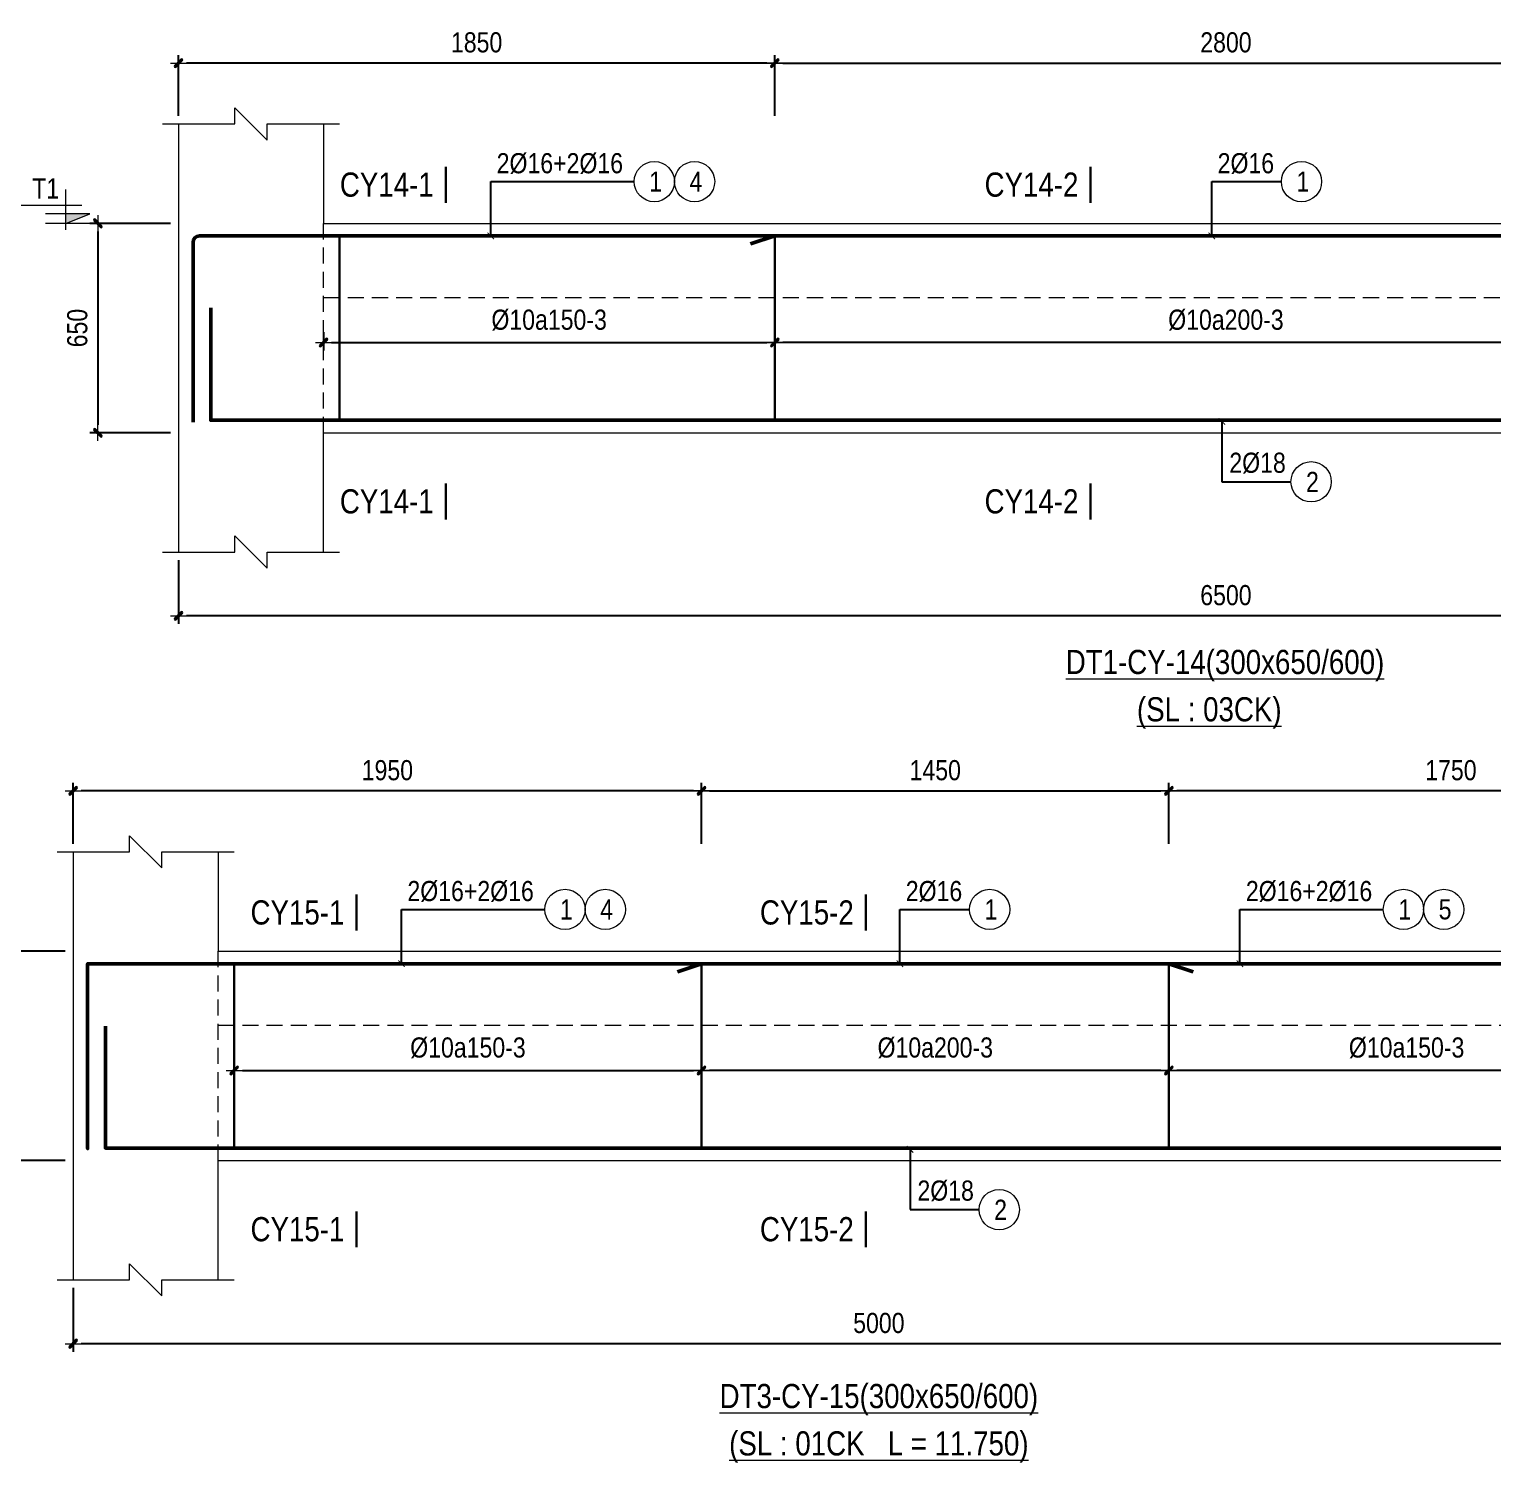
# Model space of a CAD drawing. Header units: millimetres. Extents: x 397144 to 8960116, y 345581 to 674207.
# Drawn here: x 5063757 to 5068298, y 607151 to 611599 of the extents above; entities that cross this region are included whole.
import ezdxf
from ezdxf.enums import TextEntityAlignment as Align
from ezdxf.xclip import XClip

# ---------------------------------------------------------------- set-up
doc = ezdxf.new("R2010")
doc.units = ezdxf.units.MM
doc.header["$XCLIPFRAME"] = 0
doc.header["$PDSIZE"] = -10
doc.linetypes.add('HIDDEN', pattern=[0.375, 0.25, -0.125])
doc.layers.get('0').update_dxf_attribs({"linetype": 'CONTINUOUS'})
doc.layers.get('Defpoints').update_dxf_attribs({"color": 12, "linetype": 'CONTINUOUS'})
for name, color, linetype, lineweight in [('CDAI', 8, 'CONTINUOUS', 30), ('CTHEP', 2, 'CONTINUOUS', 50), ('DBAO', 3, 'CONTINUOUS', 20), ('DGIONG', 4, 'CONTINUOUS', 13), ('KTH', 150, 'CONTINUOUS', 5), ('Net khuat', 8, 'HIDDEN', 13), ('STICK', 1, 'CONTINUOUS', 9), ('TEXT', 7, 'CONTINUOUS', 15)]:
    doc.layers.add(name, color=color, linetype=linetype, lineweight=lineweight)
doc.layers.add('HATCH', color=7, linetype='CONTINUOUS', lineweight=5, true_color=0x2491ff)
doc.styles.add('Star-HelCon', font='VHELVCN_0.TTF')
doc.styles.add('TTP-HelCon', font='VHELVCN_0.TTF')
doc.styles.add('VNI-HELVE-CONDENSE', font='VHELVCN_0.TTF')
doc.dimstyles.new('kc-25', dxfattribs={"dimtxt": 62.5, "dimasz": 20, "dimexe": 20, "dimexo": 50, "dimgap": 25, "dimtad": 3, "dimdec": 0, "dimzin": 0, "dimdsep": 46, "dimtxsty": 'VNI-HELVE-CONDENSE', "dimblk": 'DIM', "dimcen": 2.5, "dimclrd": 256, "dimclre": 154, "dimclrt": 7, "dimaunit": 1, "dimadec": 0, "dimazin": 0, "dimtfac": 1, "dimtdec": 0, "dimtix": 1, "dimtmove": 0, "dimatfit": 3, "dimldrblk": 'DOT', "dimfxl": 1, "dimtolj": 1, "dimtzin": 0, "dimarcsym": 0})
doc.dimstyles.new('TTP-25', dxfattribs={"dimscale": 25, "dimtxt": 2.5, "dimasz": 1, "dimexe": 1, "dimexo": 1, "dimgap": 0.09, "dimtad": 0, "dimdec": 4, "dimrnd": 5, "dimzin": 9, "dimdsep": 46, "dimtxsty": 'TTP-HelCon', "dimblk": 'Stick1', "dimcen": 0.09, "dimdle": 1.5, "dimclrd": 256, "dimclre": 256, "dimclrt": 7, "dimadec": 0, "dimazin": 0, "dimtfac": 1, "dimtdec": 4, "dimtmove": 0, "dimatfit": 3, "dimldrblk": '_ArchTick1', "dimfxl": 1, "dimtvp": 1, "dimtolj": 1, "dimtzin": 0, "dimarcsym": 0})

# ---------------------------------------------------------------- blocks, each defined once
blk = doc.blocks.new('Stick1')
at = {"layer": 'STICK'}
h = blk.add_hatch(color=256, dxfattribs=at)
edge = h.paths.add_edge_path()
edge.add_line((0.3, 0.5), (-0.5, -0.3))
edge.add_arc((-0.4, -0.4), 0.141, 135, 315)
edge.add_line((-0.3, -0.5), (0.5, 0.3))
edge.add_arc((0.4, 0.4), 0.141, 315, 495)
blk.add_line((1, 0), (-1, 0), dxfattribs=at)
blk.add_lwpolyline([(0.3, 0.5), (-0.5, -0.3, 1), (-0.3, -0.5), (0.5, 0.3, 1), (0.3, 0.5, 1)], format="xyb", dxfattribs=at)
blk = doc.blocks.new('*D1369')
at = {"layer": 'Defpoints', "color": 0, "transparency": 16777216}
for p in [(5064220, 611494.1), (5064220, 611305.1), (5066070, 611305.1)]:
    blk.add_point(p, dxfattribs=at)
at = {"layer": 'KTH', "lineweight": -2, "transparency": 16777216}
for p, q in [((5064220, 611330.1), (5064220, 611519.1)), ((5066045, 611494.1), (5064245, 611494.1)), ((5066070, 611330.1), (5066070, 611519.1))]:
    blk.add_line(p, q, dxfattribs=at)
at = {"layer": 'KTH', "lineweight": -2, "transparency": 16777216, "xscale": 25, "yscale": 25, "zscale": 25, "rotation": 180}
blk.add_blockref('Stick1', (5064220, 611494.1), dxfattribs=at)
at = {"layer": 'KTH', "lineweight": -2, "transparency": 16777216, "xscale": 25, "yscale": 25, "zscale": 25}
blk.add_blockref('Stick1', (5066070, 611494.1), dxfattribs=at)
at = {"layer": 'KTH', "color": 7, "transparency": 16777216, "insert": (5065145, 611558), "char_height": 62.5, "attachment_point": 5, "style": 'TTP-HelCon'}
blk.add_mtext('\\A1;1850', dxfattribs=at)
blk = doc.blocks.new('_ArchTick1')
at = {"color": 0, "const_width": 3.81}
blk.add_lwpolyline([(-12.7, -12.7), (12.7, 12.7)], dxfattribs=at)
blk = doc.blocks.new('DIM')
h = blk.add_hatch(color=1)
h.paths.add_polyline_path([(0.49, 0.29, 1), (0.29, 0.49), (-0.19, 0), (0.19, 0)])
h.paths.add_polyline_path([(0.19, 0), (-0.19, 0), (-0.49, -0.29, 1), (-0.29, -0.49)])
at = {"color": 9}
for p, q in [((-0.19, 0), (-1.5, 0)), ((0.19, 0), (1.5, 0))]:
    blk.add_line(p, q, dxfattribs=at)
at = {"color": 1}
for p, q in [((-0.49, -0.29), (0.29, 0.49)), ((-0.29, -0.49), (0.49, 0.29)), ((-0.19, 0), (0.19, 0))]:
    blk.add_line(p, q, dxfattribs=at)
blk.add_arc((-0.39, -0.39), 0.138, 135, 315, dxfattribs=at)
blk = doc.blocks.new('*D1370')
at = {"layer": 'Defpoints', "color": 0, "transparency": 16777216}
for p in [(5064220, 610996.7), (5063970, 610346.7), (5064220, 610346.7)]:
    blk.add_point(p, dxfattribs=at)
at = {"layer": 'KTH', "lineweight": -2, "transparency": 16777216}
for p, q in [((5064195, 610996.7), (5063945, 610996.7)), ((5063970, 610971.7), (5063970, 610371.7)), ((5064195, 610346.7), (5063945, 610346.7))]:
    blk.add_line(p, q, dxfattribs=at)
at = {"layer": 'KTH', "lineweight": -2, "transparency": 16777216, "xscale": 25, "yscale": 25, "zscale": 25}
for p, rotation in [((5063970, 610996.7), 90), ((5063970, 610346.7), 270)]:
    blk.add_blockref('Stick1', p, dxfattribs=dict(at, rotation=rotation))
at = {"layer": 'KTH', "color": 7, "transparency": 16777216, "insert": (5063906.2, 610671.7), "char_height": 62.5, "attachment_point": 5, "rotation": 90, "style": 'TTP-HelCon'}
blk.add_mtext('\\A1;650', dxfattribs=at)
blk = doc.blocks.new('CODE')
at = {"layer": 'DBAO'}
for p, q in [((-62.5, -20), (-62.5, 105)), ((-112.5, 55), (223.6, 55)), ((-62.5, 0), (-137.5, 30)), ((-137.5, 30), (0, 30)), ((-137.5, 0), (0, 0))]:
    blk.add_line(p, q, dxfattribs=at)
at = {"layer": 'HATCH', "color": 1}
blk.add_solid([(-62.5, 0), (-137.5, 30), (-62.5, 30)], dxfattribs=at)
blk = doc.blocks.new('*D1371')
at = {"layer": 'Defpoints', "color": 0, "transparency": 16777216}
for p in [(5064220, 609976.7), (5070720, 609976.7), (5064220, 609778.8)]:
    blk.add_point(p, dxfattribs=at)
at = {"layer": 'KTH', "lineweight": -2, "transparency": 16777216}
for p, q in [((5064220, 609951.7), (5064220, 609753.8)), ((5070720, 609951.7), (5070720, 609753.8)), ((5070695, 609778.8), (5064245, 609778.8))]:
    blk.add_line(p, q, dxfattribs=at)
at = {"layer": 'KTH', "lineweight": -2, "transparency": 16777216, "xscale": 25, "yscale": 25, "zscale": 25, "rotation": 180}
blk.add_blockref('Stick1', (5064220, 609778.8), dxfattribs=at)
at = {"layer": 'KTH', "lineweight": -2, "transparency": 16777216, "xscale": 25, "yscale": 25, "zscale": 25}
blk.add_blockref('Stick1', (5070720, 609778.8), dxfattribs=at)
at = {"layer": 'KTH', "color": 7, "transparency": 16777216, "insert": (5067470, 609842.6), "char_height": 62.5, "attachment_point": 5, "style": 'TTP-HelCon'}
blk.add_mtext('\\A1;6500', dxfattribs=at)
blk = doc.blocks.new('*D1372')
at = {"layer": 'Defpoints', "color": 0, "transparency": 16777216}
for p in [(5068870, 611494.1), (5066070, 611305.1), (5068870, 611305.1)]:
    blk.add_point(p, dxfattribs=at)
at = {"layer": 'KTH', "lineweight": -2, "transparency": 16777216}
for p, q in [((5066070, 611330.1), (5066070, 611519.1)), ((5066095, 611494.1), (5068845, 611494.1)), ((5068870, 611330.1), (5068870, 611519.1))]:
    blk.add_line(p, q, dxfattribs=at)
at = {"layer": 'KTH', "lineweight": -2, "transparency": 16777216, "xscale": 25, "yscale": 25, "zscale": 25, "rotation": 180}
blk.add_blockref('Stick1', (5066070, 611494.1), dxfattribs=at)
at = {"layer": 'KTH', "lineweight": -2, "transparency": 16777216, "xscale": 25, "yscale": 25, "zscale": 25}
blk.add_blockref('Stick1', (5068870, 611494.1), dxfattribs=at)
at = {"layer": 'KTH', "color": 7, "transparency": 16777216, "insert": (5067470, 611558), "char_height": 62.5, "attachment_point": 5, "style": 'TTP-HelCon'}
blk.add_mtext('\\A1;2800', dxfattribs=at)
blk = doc.blocks.new('*D1374')
at = {"layer": 'Defpoints', "color": 0, "transparency": 16777216}
for p in [(5064670, 610684.2), (5066070, 610700.7), (5066070, 610626.7)]:
    blk.add_point(p, dxfattribs=at)
at = {"layer": 'KTH', "lineweight": -2, "transparency": 16777216}
for p, q in [((5064670, 610659.2), (5064670, 610601.7)), ((5066070, 610675.7), (5066070, 610601.7)), ((5064695, 610626.7), (5066045, 610626.7))]:
    blk.add_line(p, q, dxfattribs=at)
at = {"layer": 'KTH', "lineweight": -2, "transparency": 16777216, "xscale": 25, "yscale": 25, "zscale": 25, "rotation": 180}
blk.add_blockref('Stick1', (5064670, 610626.7), dxfattribs=at)
at = {"layer": 'KTH', "lineweight": -2, "transparency": 16777216, "xscale": 25, "yscale": 25, "zscale": 25}
blk.add_blockref('Stick1', (5066070, 610626.7), dxfattribs=at)
at = {"layer": 'KTH', "color": 7, "transparency": 16777216, "insert": (5065370, 610696.6), "char_height": 62.5, "attachment_point": 5, "style": 'TTP-HelCon'}
blk.add_mtext('\\A1;Þ10a150-3', dxfattribs=at)
blk = doc.blocks.new('*D1375')
at = {"layer": 'Defpoints', "color": 0, "transparency": 16777216}
for p in [(5066070, 610700.7), (5068870, 610696.7), (5066070, 610626.7)]:
    blk.add_point(p, dxfattribs=at)
at = {"layer": 'KTH', "lineweight": -2, "transparency": 16777216}
for p, q in [((5066070, 610675.7), (5066070, 610601.7)), ((5068870, 610671.7), (5068870, 610601.7)), ((5068845, 610626.7), (5066095, 610626.7))]:
    blk.add_line(p, q, dxfattribs=at)
at = {"layer": 'KTH', "lineweight": -2, "transparency": 16777216, "xscale": 25, "yscale": 25, "zscale": 25, "rotation": 180}
blk.add_blockref('Stick1', (5066070, 610626.7), dxfattribs=at)
at = {"layer": 'KTH', "lineweight": -2, "transparency": 16777216, "xscale": 25, "yscale": 25, "zscale": 25}
blk.add_blockref('Stick1', (5068870, 610626.7), dxfattribs=at)
at = {"layer": 'KTH', "color": 7, "transparency": 16777216, "insert": (5067470, 610696.6), "char_height": 62.5, "attachment_point": 5, "style": 'TTP-HelCon'}
blk.add_mtext('\\A1;Þ10a200-3', dxfattribs=at)
blk = doc.blocks.new('*D1377')
at = {"layer": 'Defpoints', "color": 0, "transparency": 16777216}
for p in [(5065843.1, 608442.2), (5064393.1, 608425.6), (5065843.1, 608368.2)]:
    blk.add_point(p, dxfattribs=at)
at = {"layer": 'KTH', "lineweight": -2, "transparency": 16777216}
for p, q in [((5064393.1, 608400.6), (5064393.1, 608343.2)), ((5065843.1, 608417.2), (5065843.1, 608343.2)), ((5064418.1, 608368.2), (5065818.1, 608368.2))]:
    blk.add_line(p, q, dxfattribs=at)
at = {"layer": 'KTH', "lineweight": -2, "transparency": 16777216, "xscale": 25, "yscale": 25, "zscale": 25, "rotation": 180}
blk.add_blockref('Stick1', (5064393.1, 608368.2), dxfattribs=at)
at = {"layer": 'KTH', "lineweight": -2, "transparency": 16777216, "xscale": 25, "yscale": 25, "zscale": 25}
blk.add_blockref('Stick1', (5065843.1, 608368.2), dxfattribs=at)
at = {"layer": 'KTH', "color": 7, "transparency": 16777216, "insert": (5065118.1, 608438.1), "char_height": 62.5, "attachment_point": 5, "style": 'TTP-HelCon'}
blk.add_mtext('\\A1;Þ10a150-3', dxfattribs=at)
blk = doc.blocks.new('*D1378')
at = {"layer": 'Defpoints', "color": 0, "transparency": 16777216}
for p in [(5065843.1, 608442.2), (5067293.1, 608438.2), (5065843.1, 608368.2)]:
    blk.add_point(p, dxfattribs=at)
at = {"layer": 'KTH', "lineweight": -2, "transparency": 16777216}
for p, q in [((5065843.1, 608417.2), (5065843.1, 608343.2)), ((5067293.1, 608413.2), (5067293.1, 608343.2)), ((5067268.1, 608368.2), (5065868.1, 608368.2))]:
    blk.add_line(p, q, dxfattribs=at)
at = {"layer": 'KTH', "lineweight": -2, "transparency": 16777216, "xscale": 25, "yscale": 25, "zscale": 25, "rotation": 180}
blk.add_blockref('Stick1', (5065843.1, 608368.2), dxfattribs=at)
at = {"layer": 'KTH', "lineweight": -2, "transparency": 16777216, "xscale": 25, "yscale": 25, "zscale": 25}
blk.add_blockref('Stick1', (5067293.1, 608368.2), dxfattribs=at)
at = {"layer": 'KTH', "color": 7, "transparency": 16777216, "insert": (5066568.1, 608438.1), "char_height": 62.5, "attachment_point": 5, "style": 'TTP-HelCon'}
blk.add_mtext('\\A1;Þ10a200-3', dxfattribs=at)
blk = doc.blocks.new('*D1379')
at = {"layer": 'Defpoints', "color": 0, "transparency": 16777216}
for p in [(5063893.1, 609235.6), (5063893.1, 609046.6), (5065843.1, 609046.6)]:
    blk.add_point(p, dxfattribs=at)
at = {"layer": 'KTH', "lineweight": -2, "transparency": 16777216}
for p, q in [((5063893.1, 609071.6), (5063893.1, 609260.6)), ((5065843.1, 609071.6), (5065843.1, 609260.6)), ((5065818.1, 609235.6), (5063918.1, 609235.6))]:
    blk.add_line(p, q, dxfattribs=at)
at = {"layer": 'KTH', "lineweight": -2, "transparency": 16777216, "xscale": 25, "yscale": 25, "zscale": 25, "rotation": 180}
blk.add_blockref('Stick1', (5063893.1, 609235.6), dxfattribs=at)
at = {"layer": 'KTH', "lineweight": -2, "transparency": 16777216, "xscale": 25, "yscale": 25, "zscale": 25}
blk.add_blockref('Stick1', (5065843.1, 609235.6), dxfattribs=at)
at = {"layer": 'KTH', "color": 7, "transparency": 16777216, "insert": (5064868.1, 609299.4), "char_height": 62.5, "attachment_point": 5, "style": 'TTP-HelCon'}
blk.add_mtext('\\A1;1950', dxfattribs=at)
blk = doc.blocks.new('*D1380')
at = {"layer": 'Defpoints', "color": 0, "transparency": 16777216}
for p in [(5063893.1, 608738.2), (5063643.1, 608088.2), (5063893.1, 608088.2)]:
    blk.add_point(p, dxfattribs=at)
at = {"layer": 'KTH', "lineweight": -2, "transparency": 16777216}
for p, q in [((5063868.1, 608738.2), (5063618.1, 608738.2)), ((5063643.1, 608713.2), (5063643.1, 608113.2)), ((5063868.1, 608088.2), (5063618.1, 608088.2))]:
    blk.add_line(p, q, dxfattribs=at)
at = {"layer": 'KTH', "lineweight": -2, "transparency": 16777216, "xscale": 25, "yscale": 25, "zscale": 25}
for p, rotation in [((5063643.1, 608738.2), 90), ((5063643.1, 608088.2), 270)]:
    blk.add_blockref('Stick1', p, dxfattribs=dict(at, rotation=rotation))
at = {"layer": 'KTH', "color": 7, "transparency": 16777216, "insert": (5063579.3, 608413.2), "char_height": 62.5, "attachment_point": 5, "rotation": 90, "style": 'TTP-HelCon'}
blk.add_mtext('\\A1;650', dxfattribs=at)
blk = doc.blocks.new('*D1381')
at = {"layer": 'Defpoints', "color": 0, "transparency": 16777216}
for p in [(5063893.1, 607718.2), (5068893.1, 607718.2), (5063893.1, 607520.2)]:
    blk.add_point(p, dxfattribs=at)
at = {"layer": 'KTH', "lineweight": -2, "transparency": 16777216}
for p, q in [((5063893.1, 607693.2), (5063893.1, 607495.2)), ((5068893.1, 607693.2), (5068893.1, 607495.2)), ((5068868.1, 607520.2), (5063918.1, 607520.2))]:
    blk.add_line(p, q, dxfattribs=at)
at = {"layer": 'KTH', "lineweight": -2, "transparency": 16777216, "xscale": 25, "yscale": 25, "zscale": 25, "rotation": 180}
blk.add_blockref('Stick1', (5063893.1, 607520.2), dxfattribs=at)
at = {"layer": 'KTH', "lineweight": -2, "transparency": 16777216, "xscale": 25, "yscale": 25, "zscale": 25}
blk.add_blockref('Stick1', (5068893.1, 607520.2), dxfattribs=at)
at = {"layer": 'KTH', "color": 7, "transparency": 16777216, "insert": (5066393.1, 607584), "char_height": 62.5, "attachment_point": 5, "style": 'TTP-HelCon'}
blk.add_mtext('\\A1;5000', dxfattribs=at)
blk = doc.blocks.new('*D1382')
at = {"layer": 'Defpoints', "color": 0, "transparency": 16777216}
for p in [(5067293.1, 609235.6), (5065843.1, 609046.6), (5067293.1, 609046.6)]:
    blk.add_point(p, dxfattribs=at)
at = {"layer": 'KTH', "lineweight": -2, "transparency": 16777216}
for p, q in [((5065843.1, 609071.6), (5065843.1, 609260.6)), ((5067293.1, 609071.6), (5067293.1, 609260.6)), ((5065868.1, 609235.6), (5067268.1, 609235.6))]:
    blk.add_line(p, q, dxfattribs=at)
at = {"layer": 'KTH', "lineweight": -2, "transparency": 16777216, "xscale": 25, "yscale": 25, "zscale": 25, "rotation": 180}
blk.add_blockref('Stick1', (5065843.1, 609235.6), dxfattribs=at)
at = {"layer": 'KTH', "lineweight": -2, "transparency": 16777216, "xscale": 25, "yscale": 25, "zscale": 25}
blk.add_blockref('Stick1', (5067293.1, 609235.6), dxfattribs=at)
at = {"layer": 'KTH', "color": 7, "transparency": 16777216, "insert": (5066568.1, 609299.4), "char_height": 62.5, "attachment_point": 5, "style": 'TTP-HelCon'}
blk.add_mtext('\\A1;1450', dxfattribs=at)
blk = doc.blocks.new('*D1383')
at = {"layer": 'Defpoints', "color": 0, "transparency": 16777216}
for p in [(5067293.1, 609235.6), (5067293.1, 609046.6), (5069043.1, 609046.6)]:
    blk.add_point(p, dxfattribs=at)
at = {"layer": 'KTH', "lineweight": -2, "transparency": 16777216}
for p, q in [((5067293.1, 609071.6), (5067293.1, 609260.6)), ((5069043.1, 609071.6), (5069043.1, 609260.6)), ((5069018.1, 609235.6), (5067318.1, 609235.6))]:
    blk.add_line(p, q, dxfattribs=at)
at = {"layer": 'KTH', "lineweight": -2, "transparency": 16777216, "xscale": 25, "yscale": 25, "zscale": 25, "rotation": 180}
blk.add_blockref('Stick1', (5067293.1, 609235.6), dxfattribs=at)
at = {"layer": 'KTH', "lineweight": -2, "transparency": 16777216, "xscale": 25, "yscale": 25, "zscale": 25}
blk.add_blockref('Stick1', (5069043.1, 609235.6), dxfattribs=at)
at = {"layer": 'KTH', "color": 7, "transparency": 16777216, "insert": (5068168.1, 609299.4), "char_height": 62.5, "attachment_point": 5, "style": 'TTP-HelCon'}
blk.add_mtext('\\A1;1750', dxfattribs=at)
blk = doc.blocks.new('*D1389')
at = {"layer": 'Defpoints', "color": 0, "transparency": 16777216}
for p in [(5067293.1, 608442.2), (5068768.1, 608425.6), (5067293.1, 608368.2)]:
    blk.add_point(p, dxfattribs=at)
at = {"layer": 'KTH', "lineweight": -2, "transparency": 16777216}
for p, q in [((5067293.1, 608417.2), (5067293.1, 608343.2)), ((5068768.1, 608400.6), (5068768.1, 608343.2)), ((5068743.1, 608368.2), (5067318.1, 608368.2))]:
    blk.add_line(p, q, dxfattribs=at)
at = {"layer": 'KTH', "lineweight": -2, "transparency": 16777216, "xscale": 25, "yscale": 25, "zscale": 25, "rotation": 180}
blk.add_blockref('Stick1', (5067293.1, 608368.2), dxfattribs=at)
at = {"layer": 'KTH', "lineweight": -2, "transparency": 16777216, "xscale": 25, "yscale": 25, "zscale": 25}
blk.add_blockref('Stick1', (5068768.1, 608368.2), dxfattribs=at)
at = {"layer": 'KTH', "color": 7, "transparency": 16777216, "insert": (5068030.6, 608438.1), "char_height": 62.5, "attachment_point": 5, "style": 'TTP-HelCon'}
blk.add_mtext('\\A1;Þ10a150-3', dxfattribs=at)
blk = doc.blocks.new('MC')
at = {"layer": 'CTHEP', "const_width": 10}
blk.add_lwpolyline([(0, 150), (0, 0)], dxfattribs=at)
at = {"layer": 'TEXT', "style": 'TTP-HelCon'}
blk.add_attdef('A', text='', height=100, dxfattribs=at).set_placement((-50, 25.5), align=Align.RIGHT)
blk = doc.blocks.new('CY22')
at = {"layer": 'CTHEP'}
blk.add_line((5089735.84052, 510317.9031), (5131437.8195, 510317.85497), dxfattribs=at)
for points in [[(5131621.18429, 509998.65546), (5131621.18429, 510626.84267), (5089582.11547, 510626.90741), (5089582.11547, 510000.64492)], [(5089655.37267, 510381.30833), (5089655.37267, 510004.91825), (5089655.37267, 510004.91825), (5089950.98574, 510004.8952), (5099502.10655, 510004.86691), (5100076.15206, 510004.86502), (5131549.85415, 510004.84288), (5131549.85415, 510527.71839)]]:
    blk.add_lwpolyline(points, dxfattribs=at)
at = {"layer": 'Net khuat', "ltscale": 200}
blk.add_lwpolyline([(5089552.11547, 510435.91822), (5131651.18429, 510435.91822)], dxfattribs=at)

msp = doc.modelspace()

# ---------------------------------------------------------------- linework, layer by layer
at = {"layer": 'CDAI', "ltscale": 52.5}
for p, q in [((5064720.042, 610961.73977), (5064720.042, 610381.73977)), ((5066070.042, 610961.73977), (5066070.042, 610381.73977)), ((5064393.10383, 608703.16441), (5064393.10383, 608123.16441)), ((5065843.10383, 608703.16441), (5065843.10383, 608123.16441)), ((5067293.10383, 608703.16441), (5067293.10383, 608123.16441))]:
    msp.add_line(p, q, dxfattribs=at)
at = {"layer": 'CTHEP'}
for p, q in [((5066070.042, 610957.73977), (5065995.042, 610932.73977)), ((5065768.10383, 608674.16441), (5065843.10383, 608699.16441)), ((5067368.10383, 608674.16441), (5067293.10383, 608699.16441))]:
    msp.add_line(p, q, dxfattribs=at)
msp.add_lwpolyline([(5064265.042, 610379.34086), (5064265.042, 610379.34086), (5064265.042, 610937.73977, -0.414213562), (5064285.042, 610957.73977), (5070650.042, 610957.73977, -0.414213562), (5070670.042, 610937.73977), (5070670.042, 610385.33589), (5070670.042, 610385.33589)], format="xyb", dxfattribs=at)
for points in [[(5064320.042, 610734.97945), (5064320.042, 610385.73977), (5070620.04199, 610385.73977), (5070620.04199, 610748.05335)], [(5075593.10383, 608131.51708), (5075593.10383, 608131.51708), (5075593.10383, 608699.16441), (5063938.10383, 608699.16441), (5063938.10383, 608125.5614), (5063938.10383, 608125.5614)], [(5063993.10383, 608505.37587), (5063993.10383, 608127.16441), (5075543.10383, 608127.16441), (5075543.10383, 608534.14202)]]:
    msp.add_lwpolyline(points, dxfattribs=at)
at = {"layer": 'DBAO'}
for points in [[(5064220.042, 611305.13411), (5064220.042, 610996.73977), (5064220.042, 610996.73977), (5064220.042, 610346.73977), (5064220.042, 610346.73977), (5064220.042, 609976.73977)], [(5064670.042, 611305.13411), (5064670.042, 610996.73977), (5070270.042, 610996.73977), (5070270.042, 611305.13411)], [(5064670.042, 609976.73977), (5064670.042, 610346.73977), (5070270.042, 610346.73977), (5070270.042, 609976.73977)], [(5063893.10383, 609046.55875), (5063893.10383, 608738.16441), (5063893.10383, 608738.16441), (5063893.10383, 608088.16441), (5063893.10383, 608088.16441), (5063893.10383, 607718.16441)], [(5064343.10383, 609046.55875), (5064343.10383, 608738.16441), (5068818.10383, 608738.16441)], [(5064343.10383, 607718.16441), (5064343.10383, 608088.16441), (5068818.10383, 608088.16441)]]:
    msp.add_lwpolyline(points, dxfattribs=at)
at = {"layer": 'DGIONG'}
for points in [[(5064170.042, 611305.13411), (5064395.042, 611305.13411), (5064395.042, 611355.13411), (5064495.042, 611255.13411), (5064495.042, 611305.13411), (5064720.042, 611305.13411)], [(5064170.042, 609976.73977), (5064395.042, 609976.73977), (5064395.042, 610026.73977), (5064495.042, 609926.73977), (5064495.042, 609976.73977), (5064720.042, 609976.73977)], [(5063843.10383, 609046.55875), (5064068.10383, 609046.55875), (5064068.10383, 609096.55875), (5064168.10383, 608996.55875), (5064168.10383, 609046.55875), (5064393.10383, 609046.55875)], [(5063843.10383, 607718.16441), (5064068.10383, 607718.16441), (5064068.10383, 607768.16441), (5064168.10383, 607668.16441), (5064168.10383, 607718.16441), (5064393.10383, 607718.16441)]]:
    msp.add_lwpolyline(points, dxfattribs=at)
for centre in [(5065696.24567, 611126.24888), (5065821.24567, 611126.24888), (5067704.44951, 611126.24888), (5067734.31061, 610194.69551), (5065419.30751, 608867.67351), (5065544.30751, 608867.67351), (5066736.75425, 608867.67351), (5068020.84715, 608867.67351), (5068145.84715, 608867.67351), (5066766.61535, 607936.12015)]:
    msp.add_circle(centre, 62.5, dxfattribs=at)
at = {"layer": 'Net khuat', "ltscale": 200}
for p, q in [((5064670.042, 610346.73977), (5064670.042, 610996.73977)), ((5064670.042, 610766.73977), (5070270.042, 610766.73977)), ((5064343.10383, 608088.16441), (5064343.10383, 608738.16441)), ((5064343.10383, 608508.16441), (5075193.10383, 608508.16441))]:
    msp.add_line(p, q, dxfattribs=at)

# ---------------------------------------------------------------- block references
at = {"xscale": 0.75, "yscale": 0.75, "zscale": 0.75}
for p, values in [((5065049.44843, 611060.34139), {'A': 'CY14-1'}), ((5067049.87558, 611060.34139), {'A': 'CY14-2'}), ((5065049.44843, 610077.39571), {'A': 'CY14-1'}), ((5067049.87558, 610077.39571), {'A': 'CY14-2'}), ((5064772.27987, 608801.76602), {'A': 'CY15-1'}), ((5066352.78184, 608801.76602), {'A': 'CY15-2'}), ((5064772.27987, 607818.82035), {'A': 'CY15-1'}), ((5066352.78184, 607818.82035), {'A': 'CY15-2'})]:
    msp.add_blockref('MC', p, dxfattribs=at).add_auto_attribs(values)
at = {"layer": 'DBAO'}
ref = msp.add_blockref('CY22', (-30106.83514, 97825.58534), dxfattribs=at)
XClip(ref).set_block_clipping_path([(5115128.8875318384, 509046.8178281924), (5131721.3127251593, 511304.5412524017)])
at = {"layer": 'KTH', "linetype": 'Continuous', "xscale": -1}
msp.add_blockref('CODE', (5063807.542, 610996.73977), dxfattribs=at)

# ---------------------------------------------------------------- texts
at = {"layer": 'TEXT', "style": 'TTP-HelCon'}
for s, p in [('2Þ16+2Þ16', (5065207.24365, 611152.10182, 0)), ('2Þ16', (5067444.32563, 611152.10182, 0)), ('2Þ18', (5067480.50274, 610222.59257, 0)), ('2Þ16+2Þ16', (5064930.30549, 608893.52646, 0)), ('2Þ16', (5066476.63036, 608893.52646, 0)), ('2Þ16+2Þ16', (5067531.84513, 608893.52646, 0)), ('2Þ18', (5066512.80748, 607964.0172, 0))]:
    msp.add_text(s, height=62.5, dxfattribs=at).set_placement(p)
at = {"layer": 'TEXT', "style": 'Star-HelCon'}
for s, p in [('1', (5065700.41234, 611126.24888)), ('4', (5065825.41234, 611126.24888)), ('1', (5067708.61618, 611126.24888)), ('2', (5067738.47728, 610194.69551)), ('1', (5065423.47418, 608867.67351)), ('4', (5065548.47418, 608867.67351)), ('1', (5066740.92092, 608867.67351)), ('1', (5068025.01382, 608867.67351)), ('5', (5068150.01382, 608867.67351)), ('2', (5066770.78201, 607936.12015))]:
    msp.add_text(s, height=62.5, dxfattribs=at).set_placement(p, align=Align.MIDDLE)
at = {"layer": 'TEXT', "style": 'TTP-HelCon'}
msp.add_text('T1', height=62.5, dxfattribs=at).set_placement((5063849.80866, 611073.73476), align=Align.RIGHT)
for s, p in [('%%UDT1-CY-14(300x650/600)', (5067467.15395, 609598.17795)), ('%%U(SL : 03CK)', (5067418.33002, 609451.28335)), ('%%UDT3-CY-15(300x650/600)', (5066393.10383, 607320.18654)), ('%%U(SL : 01CK   L = 11.750)', (5066393.10383, 607173.29194))]:
    msp.add_text(s, height=75, dxfattribs=at).set_placement(p, align=Align.CENTER)

# ---------------------------------------------------------------- dimensions: what is measured, and where the dimension line sits
at = {"layer": 'KTH'}
for base, p1, p2, picture, middle in [((5064220.042, 611494.13411), (5066070.042, 611305.13411), (5064220.042, 611305.13411), '*D1369', (5065145.042, 611557.96745)), ((5064220.042, 609778.7619), (5070720.042, 609976.73977), (5064220.042, 609976.73977), '*D1371', (5067470.042, 609842.59524)), ((5063893.10383, 609235.55875), (5065843.10383, 609046.55875), (5063893.10383, 609046.55875), '*D1379', (5064868.10383, 609299.39208)), ((5067293.10383, 609235.55875), (5069043.10383, 609046.55875), (5067293.10383, 609046.55875), '*D1383', (5068168.10383, 609299.39208)), ((5063893.10383, 607520.18654), (5068893.10383, 607718.16441), (5063893.10383, 607718.16441), '*D1381', (5066393.10383, 607584.01987))]:
    dim = msp.add_linear_dim(base=base, p1=p1, p2=p2, dimstyle='TTP-25', override={"dimtmove": 1}, dxfattribs=at)
    dim.commit()
    dim.dimension.update_dxf_attribs({"geometry": picture, "text_midpoint": middle})
for base, p1, p2, angle, picture, middle in [((5068870.042, 611494.13411), (5066070.042, 611305.13411), (5068870.042, 611305.13411), 180, '*D1372', (5067470.042, 611557.96745)), ((5063970.042, 610346.73977), (5064220.042, 610996.73977), (5064220.042, 610346.73977), 270, '*D1370', (5063906.20866, 610671.73977)), ((5067293.10383, 609235.55875), (5065843.10383, 609046.55875), (5067293.10383, 609046.55875), 180, '*D1382', (5066568.10383, 609299.39208)), ((5063643.10383, 608088.16441), (5063893.10383, 608738.16441), (5063893.10383, 608088.16441), 270, '*D1380', (5063579.2705, 608413.16441))]:
    dim = msp.add_linear_dim(base=base, p1=p1, p2=p2, angle=angle, dimstyle='TTP-25', override={"dimtmove": 1}, dxfattribs=at)
    dim.commit()
    dim.dimension.update_dxf_attribs({"geometry": picture, "text_midpoint": middle})
for base, p1, p2, picture, middle in [((5066070.042, 610626.72659), (5064670.042, 610684.19994), (5066070.042, 610700.7266), '*D1374', (5065370.042, 610696.64326)), ((5065843.10383, 608368.15123), (5064393.10383, 608425.62458), (5065843.10383, 608442.15123), '*D1377', (5065118.10383, 608438.06789))]:
    dim = msp.add_linear_dim(base=base, p1=p1, p2=p2, text='Þ10a150-3', dimstyle='TTP-25', override={"dimtmove": 1}, dxfattribs=at)
    dim.commit()
    dim.dimension.update_dxf_attribs({"geometry": picture, "text_midpoint": middle})
for base, p1, p2, text, picture, middle in [((5066070.042, 610626.72659), (5068870.042, 610696.73977), (5066070.042, 610700.7266), 'Þ10a200-3', '*D1375', (5067470.042, 610696.64326)), ((5065843.10383, 608368.15123), (5067293.10383, 608438.16441), (5065843.10383, 608442.15123), 'Þ10a200-3', '*D1378', (5066568.10383, 608438.06789)), ((5067293.10383, 608368.15123), (5068768.10383, 608425.62458), (5067293.10383, 608442.15123), 'Þ10a150-3', '*D1389', (5068030.60383, 608438.06789))]:
    dim = msp.add_linear_dim(base=base, p1=p1, p2=p2, angle=180, text=text, dimstyle='TTP-25', override={"dimtmove": 1}, dxfattribs=at)
    dim.commit()
    dim.dimension.update_dxf_attribs({"geometry": picture, "text_midpoint": middle})

# ---------------------------------------------------------------- leaders
at = {"layer": 'DGIONG'}
for points in [[(5065188.73188, 610957.73977), (5065188.73162, 611126.24888), (5065633.74567, 611126.24888)], [(5067425.81386, 610957.73977), (5067425.8136, 611126.24888), (5067641.94951, 611126.24888)], [(5067457.49097, 610381.73977), (5067457.49071, 610194.69551), (5067671.81061, 610194.69551)], [(5064911.79372, 608699.16441), (5064911.79345, 608867.67351), (5065356.80751, 608867.67351)], [(5066458.1186, 608699.16441), (5066458.11833, 608867.67351), (5066674.25425, 608867.67351)], [(5067513.33336, 608699.16441), (5067513.3331, 608867.67351), (5067958.34715, 608867.67351)], [(5066489.79571, 608123.16441), (5066489.79545, 607936.12015), (5066704.11535, 607936.12015)]]:
    msp.add_leader(points, dimstyle='kc-25', override={"dimtad": 0, "dimldrblk": 'ArchTick', "dimfxl": 100, "dimarcsym": 1}, dxfattribs=at)

doc.saveas('drawing.dxf')
